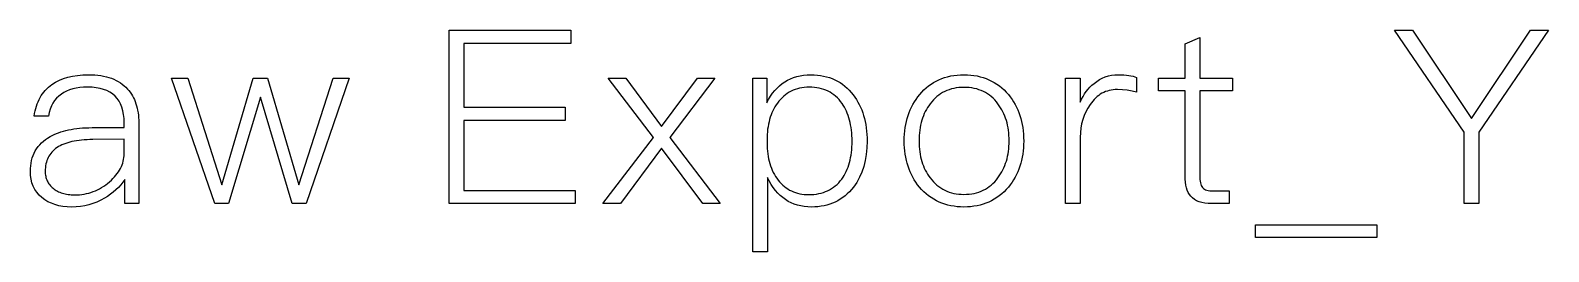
# Model space of a CAD drawing. Extents: x -100 to 100, y -100 to 100.
# Drawn here: x -71.03 to -42.38, y -50.15 to -45.97 of the extents above; entities that cross this region are included whole.
import ezdxf

# ---------------------------------------------------------------- set-up
doc = ezdxf.new("R2010")
doc.units = 0
doc.header["$MEASUREMENT"] = 0
doc.layers.get('0').update_dxf_attribs({"linetype": 'CONTINUOUS'})

msp = doc.modelspace()

# ---------------------------------------------------------------- linework, layer by layer
for points in [[(-63.129478, -45.972148), (-60.831836, -45.972148), (-60.831836, -45.972148), (-60.831836, -46.219795), (-60.831836, -46.219795), (-62.849731, -46.219795), (-62.849731, -46.219795), (-62.849731, -47.425942), (-62.849731, -47.425942), (-60.941909, -47.425942), (-60.941909, -47.425942), (-60.941909, -47.678179), (-60.941909, -47.678179), (-62.849731, -47.678179), (-62.849731, -47.678179), (-62.849731, -48.998979), (-62.849731, -48.998979), (-60.753877, -48.998979), (-60.753877, -48.998979), (-60.753877, -49.246631), (-60.753877, -49.246631), (-63.129478, -49.246631), (-63.129478, -49.246631), (-63.129478, -45.972148)], [(-48.963018, -46.109727), (-48.963018, -46.87561), (-48.963018, -46.87561), (-48.343901, -46.87561), (-48.343901, -46.87561), (-48.343901, -47.114087), (-48.343901, -47.114087), (-48.963018, -47.114087), (-48.963018, -47.114087), (-48.963018, -48.719229), (-48.963018, -48.719229), (-48.962163, -48.756851), (-48.962163, -48.756851), (-48.95958, -48.791743), (-48.95958, -48.791743), (-48.955278, -48.823921), (-48.955278, -48.823921), (-48.949263, -48.853374), (-48.949263, -48.853374), (-48.941523, -48.880103), (-48.941523, -48.880103), (-48.932065, -48.904106), (-48.932065, -48.904106), (-48.920889, -48.925391), (-48.920889, -48.925391), (-48.907988, -48.94395), (-48.907988, -48.94395), (-48.892725, -48.958994), (-48.892725, -48.958994), (-48.874453, -48.972041), (-48.874453, -48.972041), (-48.853169, -48.983076), (-48.853169, -48.983076), (-48.828877, -48.9921), (-48.828877, -48.9921), (-48.801577, -48.999121), (-48.801577, -48.999121), (-48.77126, -49.004136), (-48.77126, -49.004136), (-48.737944, -49.007148), (-48.737944, -49.007148), (-48.701611, -49.008145), (-48.701611, -49.008145), (-48.403521, -49.008145), (-48.403521, -49.008145), (-48.403521, -49.246631), (-48.403521, -49.246631), (-48.738301, -49.246631), (-48.738301, -49.246631), (-48.804653, -49.244409), (-48.804653, -49.244409), (-48.866138, -49.237744), (-48.866138, -49.237744), (-48.922749, -49.226636), (-48.922749, -49.226636), (-48.974482, -49.211084), (-48.974482, -49.211084), (-49.021348, -49.191094), (-49.021348, -49.191094), (-49.06334, -49.166655), (-49.06334, -49.166655), (-49.100464, -49.137778), (-49.100464, -49.137778), (-49.13271, -49.104458), (-49.13271, -49.104458), (-49.157432, -49.072354), (-49.157432, -49.072354), (-49.178857, -49.035669), (-49.178857, -49.035669), (-49.196982, -48.994395), (-49.196982, -48.994395), (-49.211816, -48.948535), (-49.211816, -48.948535), (-49.223354, -48.898086), (-49.223354, -48.898086), (-49.231597, -48.843057), (-49.231597, -48.843057), (-49.236538, -48.783438), (-49.236538, -48.783438), (-49.238188, -48.719229), (-49.238188, -48.719229), (-49.238188, -47.114087), (-49.238188, -47.114087), (-49.742656, -47.114087), (-49.742656, -47.114087), (-49.742656, -46.87561), (-49.742656, -46.87561), (-49.238188, -46.87561), (-49.238188, -46.87561), (-49.238188, -46.22438), (-49.238188, -46.22438), (-48.963018, -46.109727)], [(-45.288638, -45.972148), (-44.944678, -45.972148), (-44.944678, -45.972148), (-43.830259, -47.636909), (-43.830259, -47.636909), (-42.72042, -45.972148), (-42.72042, -45.972148), (-42.37646, -45.972148), (-42.37646, -45.972148), (-43.692666, -47.898306), (-43.692666, -47.898306), (-43.692666, -49.246631), (-43.692666, -49.246631), (-43.972427, -49.246631), (-43.972427, -49.246631), (-43.972427, -47.898306), (-43.972427, -47.898306), (-45.288638, -45.972148)], [(-69.938013, -46.811411), (-69.876543, -46.812466), (-69.876543, -46.812466), (-69.817119, -46.815635), (-69.817119, -46.815635), (-69.759741, -46.820923), (-69.759741, -46.820923), (-69.704404, -46.82832), (-69.704404, -46.82832), (-69.651104, -46.837827), (-69.651104, -46.837827), (-69.599854, -46.849458), (-69.599854, -46.849458), (-69.55064, -46.863198), (-69.55064, -46.863198), (-69.503472, -46.879053), (-69.503472, -46.879053), (-69.458345, -46.897021), (-69.458345, -46.897021), (-69.415264, -46.917104), (-69.415264, -46.917104), (-69.374219, -46.939297), (-69.374219, -46.939297), (-69.335225, -46.963608), (-69.335225, -46.963608), (-69.298262, -46.990029), (-69.298262, -46.990029), (-69.263345, -47.018574), (-69.263345, -47.018574), (-69.230474, -47.049224), (-69.230474, -47.049224), (-69.199639, -47.081992), (-69.199639, -47.081992), (-69.174097, -47.111885), (-69.174097, -47.111885), (-69.150195, -47.14311), (-69.150195, -47.14311), (-69.127949, -47.175659), (-69.127949, -47.175659), (-69.107349, -47.209536), (-69.107349, -47.209536), (-69.088394, -47.244736), (-69.088394, -47.244736), (-69.071084, -47.281265), (-69.071084, -47.281265), (-69.05543, -47.319116), (-69.05543, -47.319116), (-69.041416, -47.358296), (-69.041416, -47.358296), (-69.029058, -47.398799), (-69.029058, -47.398799), (-69.01834, -47.440635), (-69.01834, -47.440635), (-69.009282, -47.483789), (-69.009282, -47.483789), (-69.00186, -47.528276), (-69.00186, -47.528276), (-68.996094, -47.574082), (-68.996094, -47.574082), (-68.991973, -47.621211), (-68.991973, -47.621211), (-68.989502, -47.669673), (-68.989502, -47.669673), (-68.988682, -47.719458), (-68.988682, -47.719458), (-68.988682, -49.246631), (-68.988682, -49.246631), (-69.250093, -49.246631), (-69.250093, -49.246631), (-69.250093, -48.792607), (-69.250093, -48.792607), (-69.288208, -48.844277), (-69.288208, -48.844277), (-69.329204, -48.893789), (-69.329204, -48.893789), (-69.373057, -48.941157), (-69.373057, -48.941157), (-69.41978, -48.986377), (-69.41978, -48.986377), (-69.46936, -49.029438), (-69.46936, -49.029438), (-69.521816, -49.070356), (-69.521816, -49.070356), (-69.577134, -49.109126), (-69.577134, -49.109126), (-69.635317, -49.145737), (-69.635317, -49.145737), (-69.706196, -49.184434), (-69.706196, -49.184434), (-69.778926, -49.217969), (-69.778926, -49.217969), (-69.853521, -49.246343), (-69.853521, -49.246343), (-69.92998, -49.269565), (-69.92998, -49.269565), (-70.008306, -49.287617), (-70.008306, -49.287617), (-70.088491, -49.300522), (-70.088491, -49.300522), (-70.170537, -49.308262), (-70.170537, -49.308262), (-70.254453, -49.31084), (-70.254453, -49.31084), (-70.339507, -49.308047), (-70.339507, -49.308047), (-70.420405, -49.299658), (-70.420405, -49.299658), (-70.497153, -49.285688), (-70.497153, -49.285688), (-70.569736, -49.266123), (-70.569736, -49.266123), (-70.638174, -49.240967), (-70.638174, -49.240967), (-70.702456, -49.210229), (-70.702456, -49.210229), (-70.762573, -49.173901), (-70.762573, -49.173901), (-70.818535, -49.131982), (-70.818535, -49.131982), (-70.869058, -49.08418), (-70.869058, -49.08418), (-70.912847, -49.032515), (-70.912847, -49.032515), (-70.949888, -48.976982), (-70.949888, -48.976982), (-70.9802, -48.917578), (-70.9802, -48.917578), (-71.003779, -48.854297), (-71.003779, -48.854297), (-71.02062, -48.787153), (-71.02062, -48.787153), (-71.030723, -48.716143), (-71.030723, -48.716143), (-71.034087, -48.641255), (-71.034087, -48.641255), (-71.032637, -48.585474), (-71.032637, -48.585474), (-71.028286, -48.531621), (-71.028286, -48.531621), (-71.02103, -48.479707), (-71.02103, -48.479707), (-71.010874, -48.429727), (-71.010874, -48.429727), (-70.997813, -48.38168), (-70.997813, -48.38168), (-70.981851, -48.335566), (-70.981851, -48.335566), (-70.962988, -48.291392), (-70.962988, -48.291392), (-70.941216, -48.249146), (-70.941216, -48.249146), (-70.916548, -48.208838), (-70.916548, -48.208838), (-70.888979, -48.170469), (-70.888979, -48.170469), (-70.858511, -48.134028), (-70.858511, -48.134028), (-70.825132, -48.099526), (-70.825132, -48.099526), (-70.788853, -48.066958), (-70.788853, -48.066958), (-70.749678, -48.036323), (-70.749678, -48.036323), (-70.707588, -48.007622), (-70.707588, -48.007622), (-70.662612, -47.980859), (-70.662612, -47.980859), (-70.624575, -47.960313), (-70.624575, -47.960313), (-70.585005, -47.941089), (-70.585005, -47.941089), (-70.543892, -47.923193), (-70.543892, -47.923193), (-70.50124, -47.906621), (-70.50124, -47.906621), (-70.457041, -47.891377), (-70.457041, -47.891377), (-70.411309, -47.877461), (-70.411309, -47.877461), (-70.364038, -47.864868), (-70.364038, -47.864868), (-70.31522, -47.853599), (-70.31522, -47.853599), (-70.264863, -47.843657), (-70.264863, -47.843657), (-70.212959, -47.835039), (-70.212959, -47.835039), (-70.159526, -47.827749), (-70.159526, -47.827749), (-70.104546, -47.821782), (-70.104546, -47.821782), (-70.048027, -47.817139), (-70.048027, -47.817139), (-69.989966, -47.813833), (-69.989966, -47.813833), (-69.930361, -47.811846), (-69.930361, -47.811846), (-69.869219, -47.811182), (-69.869219, -47.811182), (-69.263853, -47.806592), (-69.263853, -47.806592), (-69.263853, -47.719458), (-69.263853, -47.719458), (-69.266533, -47.637822), (-69.266533, -47.637822), (-69.274595, -47.56145), (-69.274595, -47.56145), (-69.288032, -47.490352), (-69.288032, -47.490352), (-69.306841, -47.424517), (-69.306841, -47.424517), (-69.331025, -47.363945), (-69.331025, -47.363945), (-69.360586, -47.308647), (-69.360586, -47.308647), (-69.395518, -47.258608), (-69.395518, -47.258608), (-69.435825, -47.213838), (-69.435825, -47.213838), (-69.481509, -47.174336), (-69.481509, -47.174336), (-69.532563, -47.140098), (-69.532563, -47.140098), (-69.588994, -47.111133), (-69.588994, -47.111133), (-69.650801, -47.087432), (-69.650801, -47.087432), (-69.717979, -47.068999), (-69.717979, -47.068999), (-69.790537, -47.055835), (-69.790537, -47.055835), (-69.868467, -47.047935), (-69.868467, -47.047935), (-69.951772, -47.045298), (-69.951772, -47.045298), (-70.02873, -47.047378), (-70.02873, -47.047378), (-70.101387, -47.053613), (-70.101387, -47.053613), (-70.169756, -47.063999), (-70.169756, -47.063999), (-70.233813, -47.07855), (-70.233813, -47.07855), (-70.293574, -47.097251), (-70.293574, -47.097251), (-70.349038, -47.120107), (-70.349038, -47.120107), (-70.40021, -47.147119), (-70.40021, -47.147119), (-70.44707, -47.178291), (-70.44707, -47.178291), (-70.49501, -47.213828), (-70.49501, -47.213828), (-70.537925, -47.25396), (-70.537925, -47.25396), (-70.575835, -47.298677), (-70.575835, -47.298677), (-70.608726, -47.347979), (-70.608726, -47.347979), (-70.636602, -47.40187), (-70.636602, -47.40187), (-70.659458, -47.460342), (-70.659458, -47.460342), (-70.677305, -47.523394), (-70.677305, -47.523394), (-70.690132, -47.59104), (-70.690132, -47.59104), (-70.960708, -47.59104), (-70.960708, -47.59104), (-70.952954, -47.541953), (-70.952954, -47.541953), (-70.943438, -47.494448), (-70.943438, -47.494448), (-70.932173, -47.448516), (-70.932173, -47.448516), (-70.91915, -47.404155), (-70.91915, -47.404155), (-70.904365, -47.361382), (-70.904365, -47.361382), (-70.887832, -47.320171), (-70.887832, -47.320171), (-70.869541, -47.280552), (-70.869541, -47.280552), (-70.849502, -47.2425), (-70.849502, -47.2425), (-70.82769, -47.206021), (-70.82769, -47.206021), (-70.804136, -47.171133), (-70.804136, -47.171133), (-70.778823, -47.137803), (-70.778823, -47.137803), (-70.751758, -47.106064), (-70.751758, -47.106064), (-70.72293, -47.075898), (-70.72293, -47.075898), (-70.692344, -47.0473), (-70.692344, -47.0473), (-70.66001, -47.020288), (-70.66001, -47.020288), (-70.625918, -46.994849), (-70.625918, -46.994849), (-70.558994, -46.951851), (-70.558994, -46.951851), (-70.486621, -46.914595), (-70.486621, -46.914595), (-70.408799, -46.883062), (-70.408799, -46.883062), (-70.325532, -46.857266), (-70.325532, -46.857266), (-70.236816, -46.837202), (-70.236816, -46.837202), (-70.142666, -46.822876), (-70.142666, -46.822876), (-70.043057, -46.814277), (-70.043057, -46.814277), (-69.938013, -46.811411)], [(-68.371401, -46.87561), (-68.064131, -46.87561), (-68.064131, -46.87561), (-67.42207, -48.893496), (-67.42207, -48.893496), (-66.825884, -46.87561), (-66.825884, -46.87561), (-66.559888, -46.87561), (-66.559888, -46.87561), (-65.963687, -48.893496), (-65.963687, -48.893496), (-65.317051, -46.87561), (-65.317051, -46.87561), (-65.01437, -46.87561), (-65.01437, -46.87561), (-65.826108, -49.246631), (-65.826108, -49.246631), (-66.092095, -49.246631), (-66.092095, -49.246631), (-66.688301, -47.23333), (-66.688301, -47.23333), (-67.293657, -49.246631), (-67.293657, -49.246631), (-67.555068, -49.246631), (-67.555068, -49.246631), (-68.371401, -46.87561)], [(-60.127432, -46.87561), (-59.797227, -46.87561), (-59.797227, -46.87561), (-59.118481, -47.788247), (-59.118481, -47.788247), (-58.439741, -46.87561), (-58.439741, -46.87561), (-58.114121, -46.87561), (-58.114121, -46.87561), (-58.962549, -47.994619), (-58.962549, -47.994619), (-58.013228, -49.246631), (-58.013228, -49.246631), (-58.343428, -49.246631), (-58.343428, -49.246631), (-59.118481, -48.201001), (-59.118481, -48.201001), (-59.89812, -49.246631), (-59.89812, -49.246631), (-60.22832, -49.246631), (-60.22832, -49.246631), (-59.274409, -47.994619), (-59.274409, -47.994619), (-60.127432, -46.87561)], [(-56.299858, -46.811411), (-56.237622, -46.8129), (-56.237622, -46.8129), (-56.177041, -46.817354), (-56.177041, -46.817354), (-56.118101, -46.82479), (-56.118101, -46.82479), (-56.060811, -46.8352), (-56.060811, -46.8352), (-56.005171, -46.848579), (-56.005171, -46.848579), (-55.951177, -46.864937), (-55.951177, -46.864937), (-55.898828, -46.884268), (-55.898828, -46.884268), (-55.848135, -46.906567), (-55.848135, -46.906567), (-55.799082, -46.931846), (-55.799082, -46.931846), (-55.75168, -46.960093), (-55.75168, -46.960093), (-55.705928, -46.991318), (-55.705928, -46.991318), (-55.661821, -47.025518), (-55.661821, -47.025518), (-55.61936, -47.062686), (-55.61936, -47.062686), (-55.578555, -47.102837), (-55.578555, -47.102837), (-55.53939, -47.145957), (-55.53939, -47.145957), (-55.50188, -47.192051), (-55.50188, -47.192051), (-55.470225, -47.235781), (-55.470225, -47.235781), (-55.44061, -47.280977), (-55.44061, -47.280977), (-55.413042, -47.327646), (-55.413042, -47.327646), (-55.38751, -47.375781), (-55.38751, -47.375781), (-55.364028, -47.425391), (-55.364028, -47.425391), (-55.342583, -47.476465), (-55.342583, -47.476465), (-55.323179, -47.529004), (-55.323179, -47.529004), (-55.305825, -47.583022), (-55.305825, -47.583022), (-55.290503, -47.638496), (-55.290503, -47.638496), (-55.277227, -47.695449), (-55.277227, -47.695449), (-55.265996, -47.753872), (-55.265996, -47.753872), (-55.256807, -47.81376), (-55.256807, -47.81376), (-55.249658, -47.875112), (-55.249658, -47.875112), (-55.244556, -47.937939), (-55.244556, -47.937939), (-55.241489, -48.002236), (-55.241489, -48.002236), (-55.240469, -48.068003), (-55.240469, -48.068003), (-55.244482, -48.194907), (-55.244482, -48.194907), (-55.256519, -48.316509), (-55.256519, -48.316509), (-55.276582, -48.432813), (-55.276582, -48.432813), (-55.304678, -48.543809), (-55.304678, -48.543809), (-55.340791, -48.649507), (-55.340791, -48.649507), (-55.384932, -48.749893), (-55.384932, -48.749893), (-55.437104, -48.844985), (-55.437104, -48.844985), (-55.4973, -48.934771), (-55.4973, -48.934771), (-55.53479, -48.980313), (-55.53479, -48.980313), (-55.573901, -49.022915), (-55.573901, -49.022915), (-55.614619, -49.062573), (-55.614619, -49.062573), (-55.656953, -49.099297), (-55.656953, -49.099297), (-55.700894, -49.133086), (-55.700894, -49.133086), (-55.74645, -49.163936), (-55.74645, -49.163936), (-55.793623, -49.191846), (-55.793623, -49.191846), (-55.842397, -49.216821), (-55.842397, -49.216821), (-55.892793, -49.238853), (-55.892793, -49.238853), (-55.9448, -49.257954), (-55.9448, -49.257954), (-55.998418, -49.274111), (-55.998418, -49.274111), (-56.053647, -49.287334), (-56.053647, -49.287334), (-56.110488, -49.297617), (-56.110488, -49.297617), (-56.168945, -49.304961), (-56.168945, -49.304961), (-56.229009, -49.309375), (-56.229009, -49.309375), (-56.290688, -49.31084), (-56.290688, -49.31084), (-56.360571, -49.308652), (-56.360571, -49.308652), (-56.428057, -49.302095), (-56.428057, -49.302095), (-56.49314, -49.291172), (-56.49314, -49.291172), (-56.555825, -49.275869), (-56.555825, -49.275869), (-56.616108, -49.256196), (-56.616108, -49.256196), (-56.673989, -49.232153), (-56.673989, -49.232153), (-56.729468, -49.203745), (-56.729468, -49.203745), (-56.782549, -49.170957), (-56.782549, -49.170957), (-56.833232, -49.133809), (-56.833232, -49.133809), (-56.881514, -49.09228), (-56.881514, -49.09228), (-56.927393, -49.046382), (-56.927393, -49.046382), (-56.970874, -48.996113), (-56.970874, -48.996113), (-57.011948, -48.94147), (-57.011948, -48.94147), (-57.050625, -48.882461), (-57.050625, -48.882461), (-57.086904, -48.819082), (-57.086904, -48.819082), (-57.120776, -48.751333), (-57.120776, -48.751333), (-57.120776, -50.154678), (-57.120776, -50.154678), (-57.395952, -50.154678), (-57.395952, -50.154678), (-57.395952, -46.87561), (-57.395952, -46.87561), (-57.134541, -46.87561), (-57.134541, -46.87561), (-57.134541, -47.343389), (-57.134541, -47.343389), (-57.100645, -47.27897), (-57.100645, -47.27897), (-57.064312, -47.218711), (-57.064312, -47.218711), (-57.025542, -47.162598), (-57.025542, -47.162598), (-56.984341, -47.110645), (-56.984341, -47.110645), (-56.940703, -47.062852), (-56.940703, -47.062852), (-56.894624, -47.019214), (-56.894624, -47.019214), (-56.846108, -46.979731), (-56.846108, -46.979731), (-56.795161, -46.944404), (-56.795161, -46.944404), (-56.741772, -46.913237), (-56.741772, -46.913237), (-56.685952, -46.886221), (-56.685952, -46.886221), (-56.627695, -46.863364), (-56.627695, -46.863364), (-56.567002, -46.844663), (-56.567002, -46.844663), (-56.503867, -46.830112), (-56.503867, -46.830112), (-56.438306, -46.819727), (-56.438306, -46.819727), (-56.370298, -46.813486), (-56.370298, -46.813486), (-56.299858, -46.811411)], [(-53.412446, -46.811411), (-53.347905, -46.812876), (-53.347905, -46.812876), (-53.284971, -46.81729), (-53.284971, -46.81729), (-53.223652, -46.824629), (-53.223652, -46.824629), (-53.16394, -46.834917), (-53.16394, -46.834917), (-53.105845, -46.848135), (-53.105845, -46.848135), (-53.049365, -46.864292), (-53.049365, -46.864292), (-52.994487, -46.883389), (-52.994487, -46.883389), (-52.941235, -46.90542), (-52.941235, -46.90542), (-52.889585, -46.930396), (-52.889585, -46.930396), (-52.839551, -46.958306), (-52.839551, -46.958306), (-52.791128, -46.98916), (-52.791128, -46.98916), (-52.744316, -47.022939), (-52.744316, -47.022939), (-52.699121, -47.059663), (-52.699121, -47.059663), (-52.655532, -47.099331), (-52.655532, -47.099331), (-52.61356, -47.141934), (-52.61356, -47.141934), (-52.573198, -47.187471), (-52.573198, -47.187471), (-52.538213, -47.231733), (-52.538213, -47.231733), (-52.505483, -47.277397), (-52.505483, -47.277397), (-52.47501, -47.324458), (-52.47501, -47.324458), (-52.446792, -47.372915), (-52.446792, -47.372915), (-52.42083, -47.422773), (-52.42083, -47.422773), (-52.397134, -47.474028), (-52.397134, -47.474028), (-52.375688, -47.52668), (-52.375688, -47.52668), (-52.356499, -47.580728), (-52.356499, -47.580728), (-52.33957, -47.636167), (-52.33957, -47.636167), (-52.324897, -47.693013), (-52.324897, -47.693013), (-52.312485, -47.75125), (-52.312485, -47.75125), (-52.302329, -47.810889), (-52.302329, -47.810889), (-52.294424, -47.871924), (-52.294424, -47.871924), (-52.288784, -47.934355), (-52.288784, -47.934355), (-52.2854, -47.998184), (-52.2854, -47.998184), (-52.284272, -48.063413), (-52.284272, -48.063413), (-52.2854, -48.127549), (-52.2854, -48.127549), (-52.288784, -48.190386), (-52.288784, -48.190386), (-52.294424, -48.251943), (-52.294424, -48.251943), (-52.302329, -48.312212), (-52.302329, -48.312212), (-52.312485, -48.371182), (-52.312485, -48.371182), (-52.324897, -48.428862), (-52.324897, -48.428862), (-52.33957, -48.485264), (-52.33957, -48.485264), (-52.356499, -48.540371), (-52.356499, -48.540371), (-52.375688, -48.594175), (-52.375688, -48.594175), (-52.397134, -48.646704), (-52.397134, -48.646704), (-52.42083, -48.697939), (-52.42083, -48.697939), (-52.446792, -48.747881), (-52.446792, -48.747881), (-52.47501, -48.796543), (-52.47501, -48.796543), (-52.505483, -48.843906), (-52.505483, -48.843906), (-52.538213, -48.88998), (-52.538213, -48.88998), (-52.573198, -48.934771), (-52.573198, -48.934771), (-52.614097, -48.980313), (-52.614097, -48.980313), (-52.656533, -49.022915), (-52.656533, -49.022915), (-52.700518, -49.062573), (-52.700518, -49.062573), (-52.746035, -49.099297), (-52.746035, -49.099297), (-52.793096, -49.133086), (-52.793096, -49.133086), (-52.841699, -49.163936), (-52.841699, -49.163936), (-52.891841, -49.191846), (-52.891841, -49.191846), (-52.943525, -49.216821), (-52.943525, -49.216821), (-52.996748, -49.238853), (-52.996748, -49.238853), (-53.051514, -49.257954), (-53.051514, -49.257954), (-53.107817, -49.274111), (-53.107817, -49.274111), (-53.165664, -49.287334), (-53.165664, -49.287334), (-53.225049, -49.297617), (-53.225049, -49.297617), (-53.285977, -49.304961), (-53.285977, -49.304961), (-53.348442, -49.309375), (-53.348442, -49.309375), (-53.412446, -49.31084), (-53.412446, -49.31084), (-53.476455, -49.309375), (-53.476455, -49.309375), (-53.538926, -49.304961), (-53.538926, -49.304961), (-53.599854, -49.297617), (-53.599854, -49.297617), (-53.659238, -49.287334), (-53.659238, -49.287334), (-53.717085, -49.274111), (-53.717085, -49.274111), (-53.773394, -49.257954), (-53.773394, -49.257954), (-53.828159, -49.238853), (-53.828159, -49.238853), (-53.881382, -49.216821), (-53.881382, -49.216821), (-53.933062, -49.191846), (-53.933062, -49.191846), (-53.983203, -49.163936), (-53.983203, -49.163936), (-54.031807, -49.133086), (-54.031807, -49.133086), (-54.078867, -49.099297), (-54.078867, -49.099297), (-54.12439, -49.062573), (-54.12439, -49.062573), (-54.168369, -49.022915), (-54.168369, -49.022915), (-54.210811, -48.980313), (-54.210811, -48.980313), (-54.251709, -48.934771), (-54.251709, -48.934771), (-54.286694, -48.88998), (-54.286694, -48.88998), (-54.319429, -48.843906), (-54.319429, -48.843906), (-54.349897, -48.796543), (-54.349897, -48.796543), (-54.378115, -48.747881), (-54.378115, -48.747881), (-54.404072, -48.697939), (-54.404072, -48.697939), (-54.427778, -48.646704), (-54.427778, -48.646704), (-54.449219, -48.594175), (-54.449219, -48.594175), (-54.468403, -48.540371), (-54.468403, -48.540371), (-54.485337, -48.485264), (-54.485337, -48.485264), (-54.500005, -48.428862), (-54.500005, -48.428862), (-54.512422, -48.371182), (-54.512422, -48.371182), (-54.522583, -48.312212), (-54.522583, -48.312212), (-54.530479, -48.251943), (-54.530479, -48.251943), (-54.536123, -48.190386), (-54.536123, -48.190386), (-54.539507, -48.127549), (-54.539507, -48.127549), (-54.54064, -48.063413), (-54.54064, -48.063413), (-54.539492, -47.998184), (-54.539492, -47.998184), (-54.53605, -47.934355), (-54.53605, -47.934355), (-54.530317, -47.871924), (-54.530317, -47.871924), (-54.522295, -47.810889), (-54.522295, -47.810889), (-54.511978, -47.75125), (-54.511978, -47.75125), (-54.49936, -47.693013), (-54.49936, -47.693013), (-54.484458, -47.636167), (-54.484458, -47.636167), (-54.467261, -47.580728), (-54.467261, -47.580728), (-54.447769, -47.52668), (-54.447769, -47.52668), (-54.425986, -47.474028), (-54.425986, -47.474028), (-54.401909, -47.422773), (-54.401909, -47.422773), (-54.375537, -47.372915), (-54.375537, -47.372915), (-54.346875, -47.324458), (-54.346875, -47.324458), (-54.315918, -47.277397), (-54.315918, -47.277397), (-54.282671, -47.231733), (-54.282671, -47.231733), (-54.247129, -47.187471), (-54.247129, -47.187471), (-54.207856, -47.141934), (-54.207856, -47.141934), (-54.16687, -47.099331), (-54.16687, -47.099331), (-54.12416, -47.059663), (-54.12416, -47.059663), (-54.079731, -47.022939), (-54.079731, -47.022939), (-54.033584, -46.98916), (-54.033584, -46.98916), (-53.985718, -46.958306), (-53.985718, -46.958306), (-53.936133, -46.930396), (-53.936133, -46.930396), (-53.884824, -46.90542), (-53.884824, -46.90542), (-53.831797, -46.883389), (-53.831797, -46.883389), (-53.777051, -46.864292), (-53.777051, -46.864292), (-53.720581, -46.848135), (-53.720581, -46.848135), (-53.662397, -46.834917), (-53.662397, -46.834917), (-53.602485, -46.824629), (-53.602485, -46.824629), (-53.540864, -46.81729), (-53.540864, -46.81729), (-53.477515, -46.812876), (-53.477515, -46.812876), (-53.412446, -46.811411)], [(-50.497529, -46.811411), (-50.443999, -46.812197), (-50.443999, -46.812197), (-50.393481, -46.814561), (-50.393481, -46.814561), (-50.345967, -46.818501), (-50.345967, -46.818501), (-50.30147, -46.824014), (-50.30147, -46.824014), (-50.25998, -46.831108), (-50.25998, -46.831108), (-50.221499, -46.83978), (-50.221499, -46.83978), (-50.18603, -46.850024), (-50.18603, -46.850024), (-50.153569, -46.861851), (-50.153569, -46.861851), (-50.153569, -47.141611), (-50.153569, -47.141611), (-50.239844, -47.119536), (-50.239844, -47.119536), (-50.328984, -47.10377), (-50.328984, -47.10377), (-50.420996, -47.094307), (-50.420996, -47.094307), (-50.515869, -47.091157), (-50.515869, -47.091157), (-50.556035, -47.092266), (-50.556035, -47.092266), (-50.595122, -47.095605), (-50.595122, -47.095605), (-50.63314, -47.101157), (-50.63314, -47.101157), (-50.670078, -47.108936), (-50.670078, -47.108936), (-50.705942, -47.118926), (-50.705942, -47.118926), (-50.740732, -47.131143), (-50.740732, -47.131143), (-50.774448, -47.145581), (-50.774448, -47.145581), (-50.80709, -47.162241), (-50.80709, -47.162241), (-50.838652, -47.181128), (-50.838652, -47.181128), (-50.869146, -47.202231), (-50.869146, -47.202231), (-50.89856, -47.225557), (-50.89856, -47.225557), (-50.926899, -47.251099), (-50.926899, -47.251099), (-50.954165, -47.278867), (-50.954165, -47.278867), (-50.980361, -47.308853), (-50.980361, -47.308853), (-51.005474, -47.341064), (-51.005474, -47.341064), (-51.029517, -47.375498), (-51.029517, -47.375498), (-51.073589, -47.441348), (-51.073589, -47.441348), (-51.111782, -47.510498), (-51.111782, -47.510498), (-51.144097, -47.582944), (-51.144097, -47.582944), (-51.170537, -47.658691), (-51.170537, -47.658691), (-51.191108, -47.737725), (-51.191108, -47.737725), (-51.205796, -47.820063), (-51.205796, -47.820063), (-51.214609, -47.905693), (-51.214609, -47.905693), (-51.217549, -47.994619), (-51.217549, -47.994619), (-51.217549, -49.246631), (-51.217549, -49.246631), (-51.49272, -49.246631), (-51.49272, -49.246631), (-51.49272, -46.87561), (-51.49272, -46.87561), (-51.217549, -46.87561), (-51.217549, -46.87561), (-51.217549, -47.329644), (-51.217549, -47.329644), (-51.192397, -47.274961), (-51.192397, -47.274961), (-51.165093, -47.223291), (-51.165093, -47.223291), (-51.13564, -47.174639), (-51.13564, -47.174639), (-51.104043, -47.128989), (-51.104043, -47.128989), (-51.070293, -47.086357), (-51.070293, -47.086357), (-51.03439, -47.046729), (-51.03439, -47.046729), (-50.996343, -47.010117), (-50.996343, -47.010117), (-50.956138, -46.976509), (-50.956138, -46.976509), (-50.906836, -46.937817), (-50.906836, -46.937817), (-50.855244, -46.904272), (-50.855244, -46.904272), (-50.801357, -46.875903), (-50.801357, -46.875903), (-50.745176, -46.852686), (-50.745176, -46.852686), (-50.686704, -46.834624), (-50.686704, -46.834624), (-50.625937, -46.821729), (-50.625937, -46.821729), (-50.562881, -46.813989), (-50.562881, -46.813989), (-50.497529, -46.811411)], [(-56.331968, -47.045298), (-56.379458, -47.046484), (-56.379458, -47.046484), (-56.425625, -47.050029), (-56.425625, -47.050029), (-56.470464, -47.055938), (-56.470464, -47.055938), (-56.513979, -47.064214), (-56.513979, -47.064214), (-56.556167, -47.074854), (-56.556167, -47.074854), (-56.597026, -47.087861), (-56.597026, -47.087861), (-56.636567, -47.103232), (-56.636567, -47.103232), (-56.67478, -47.120967), (-56.67478, -47.120967), (-56.71166, -47.141069), (-56.71166, -47.141069), (-56.747227, -47.16353), (-56.747227, -47.16353), (-56.78146, -47.188364), (-56.78146, -47.188364), (-56.81437, -47.215557), (-56.81437, -47.215557), (-56.845952, -47.245117), (-56.845952, -47.245117), (-56.876211, -47.277041), (-56.876211, -47.277041), (-56.905142, -47.311328), (-56.905142, -47.311328), (-56.932749, -47.347979), (-56.932749, -47.347979), (-56.956631, -47.381895), (-56.956631, -47.381895), (-56.978965, -47.417129), (-56.978965, -47.417129), (-56.999766, -47.453696), (-56.999766, -47.453696), (-57.019023, -47.491582), (-57.019023, -47.491582), (-57.036743, -47.530801), (-57.036743, -47.530801), (-57.05292, -47.571338), (-57.05292, -47.571338), (-57.067554, -47.613203), (-57.067554, -47.613203), (-57.080649, -47.656396), (-57.080649, -47.656396), (-57.092207, -47.700913), (-57.092207, -47.700913), (-57.102217, -47.746753), (-57.102217, -47.746753), (-57.110688, -47.793926), (-57.110688, -47.793926), (-57.117622, -47.842422), (-57.117622, -47.842422), (-57.123018, -47.892241), (-57.123018, -47.892241), (-57.12687, -47.943389), (-57.12687, -47.943389), (-57.12918, -47.995859), (-57.12918, -47.995859), (-57.129951, -48.049658), (-57.129951, -48.049658), (-57.129951, -48.100098), (-57.129951, -48.100098), (-57.129126, -48.153364), (-57.129126, -48.153364), (-57.12665, -48.205366), (-57.12665, -48.205366), (-57.122534, -48.256123), (-57.122534, -48.256123), (-57.116763, -48.305615), (-57.116763, -48.305615), (-57.109351, -48.353857), (-57.109351, -48.353857), (-57.100283, -48.40085), (-57.100283, -48.40085), (-57.08957, -48.446587), (-57.08957, -48.446587), (-57.077207, -48.491069), (-57.077207, -48.491069), (-57.063198, -48.534297), (-57.063198, -48.534297), (-57.047544, -48.576274), (-57.047544, -48.576274), (-57.030239, -48.616992), (-57.030239, -48.616992), (-57.011284, -48.656455), (-57.011284, -48.656455), (-56.990684, -48.694668), (-56.990684, -48.694668), (-56.968433, -48.731626), (-56.968433, -48.731626), (-56.944536, -48.767329), (-56.944536, -48.767329), (-56.918989, -48.801777), (-56.918989, -48.801777), (-56.89147, -48.835098), (-56.89147, -48.835098), (-56.862808, -48.86627), (-56.862808, -48.86627), (-56.832998, -48.895293), (-56.832998, -48.895293), (-56.802041, -48.922158), (-56.802041, -48.922158), (-56.769937, -48.94688), (-56.769937, -48.94688), (-56.736689, -48.969453), (-56.736689, -48.969453), (-56.702295, -48.989878), (-56.702295, -48.989878), (-56.666748, -49.008145), (-56.666748, -49.008145), (-56.630059, -49.024268), (-56.630059, -49.024268), (-56.592227, -49.038247), (-56.592227, -49.038247), (-56.553242, -49.050068), (-56.553242, -49.050068), (-56.513115, -49.059741), (-56.513115, -49.059741), (-56.471841, -49.067266), (-56.471841, -49.067266), (-56.429419, -49.072637), (-56.429419, -49.072637), (-56.385854, -49.075864), (-56.385854, -49.075864), (-56.341138, -49.076938), (-56.341138, -49.076938), (-56.291943, -49.075791), (-56.291943, -49.075791), (-56.244116, -49.072354), (-56.244116, -49.072354), (-56.197642, -49.066616), (-56.197642, -49.066616), (-56.152539, -49.058594), (-56.152539, -49.058594), (-56.108789, -49.048276), (-56.108789, -49.048276), (-56.066406, -49.035669), (-56.066406, -49.035669), (-56.025376, -49.020762), (-56.025376, -49.020762), (-55.985713, -49.003564), (-55.985713, -49.003564), (-55.947417, -48.984072), (-55.947417, -48.984072), (-55.910474, -48.96229), (-55.910474, -48.96229), (-55.874897, -48.938213), (-55.874897, -48.938213), (-55.840679, -48.911841), (-55.840679, -48.911841), (-55.807827, -48.883179), (-55.807827, -48.883179), (-55.776333, -48.852222), (-55.776333, -48.852222), (-55.746196, -48.818975), (-55.746196, -48.818975), (-55.717427, -48.783428), (-55.717427, -48.783428), (-55.694102, -48.748926), (-55.694102, -48.748926), (-55.672285, -48.713066), (-55.672285, -48.713066), (-55.651968, -48.675835), (-55.651968, -48.675835), (-55.633159, -48.637251), (-55.633159, -48.637251), (-55.615854, -48.5973), (-55.615854, -48.5973), (-55.600049, -48.555991), (-55.600049, -48.555991), (-55.585757, -48.513315), (-55.585757, -48.513315), (-55.572964, -48.469282), (-55.572964, -48.469282), (-55.561675, -48.423892), (-55.561675, -48.423892), (-55.551899, -48.377134), (-55.551899, -48.377134), (-55.543618, -48.329019), (-55.543618, -48.329019), (-55.536846, -48.279531), (-55.536846, -48.279531), (-55.531582, -48.228696), (-55.531582, -48.228696), (-55.527817, -48.176489), (-55.527817, -48.176489), (-55.525562, -48.12293), (-55.525562, -48.12293), (-55.52481, -48.068003), (-55.52481, -48.068003), (-55.525542, -48.013076), (-55.525542, -48.013076), (-55.527749, -47.959507), (-55.527749, -47.959507), (-55.531421, -47.90731), (-55.531421, -47.90731), (-55.536563, -47.856465), (-55.536563, -47.856465), (-55.543174, -47.806987), (-55.543174, -47.806987), (-55.55125, -47.758862), (-55.55125, -47.758862), (-55.560801, -47.712109), (-55.560801, -47.712109), (-55.571816, -47.666714), (-55.571816, -47.666714), (-55.584302, -47.622681), (-55.584302, -47.622681), (-55.598257, -47.580005), (-55.598257, -47.580005), (-55.613682, -47.538696), (-55.613682, -47.538696), (-55.630576, -47.49875), (-55.630576, -47.49875), (-55.648936, -47.460161), (-55.648936, -47.460161), (-55.66877, -47.422939), (-55.66877, -47.422939), (-55.690068, -47.38707), (-55.690068, -47.38707), (-55.712837, -47.352568), (-55.712837, -47.352568), (-55.741055, -47.315361), (-55.741055, -47.315361), (-55.770669, -47.280552), (-55.770669, -47.280552), (-55.80168, -47.248149), (-55.80168, -47.248149), (-55.834087, -47.218135), (-55.834087, -47.218135), (-55.867891, -47.190532), (-55.867891, -47.190532), (-55.903091, -47.165327), (-55.903091, -47.165327), (-55.939692, -47.14252), (-55.939692, -47.14252), (-55.977686, -47.122114), (-55.977686, -47.122114), (-56.01708, -47.104111), (-56.01708, -47.104111), (-56.057876, -47.088511), (-56.057876, -47.088511), (-56.100063, -47.075308), (-56.100063, -47.075308), (-56.143647, -47.064507), (-56.143647, -47.064507), (-56.188633, -47.056104), (-56.188633, -47.056104), (-56.235015, -47.050103), (-56.235015, -47.050103), (-56.282793, -47.046499), (-56.282793, -47.046499), (-56.331968, -47.045298)], [(-53.412446, -47.049878), (-53.462769, -47.051094), (-53.462769, -47.051094), (-53.511694, -47.054751), (-53.511694, -47.054751), (-53.559224, -47.06084), (-53.559224, -47.06084), (-53.605352, -47.06937), (-53.605352, -47.06937), (-53.650083, -47.080337), (-53.650083, -47.080337), (-53.693423, -47.093735), (-53.693423, -47.093735), (-53.735356, -47.109575), (-53.735356, -47.109575), (-53.775898, -47.127842), (-53.775898, -47.127842), (-53.815039, -47.148555), (-53.815039, -47.148555), (-53.852788, -47.171704), (-53.852788, -47.171704), (-53.889136, -47.19728), (-53.889136, -47.19728), (-53.924087, -47.225303), (-53.924087, -47.225303), (-53.957642, -47.255757), (-53.957642, -47.255757), (-53.9898, -47.288647), (-53.9898, -47.288647), (-54.020557, -47.323979), (-54.020557, -47.323979), (-54.049917, -47.361738), (-54.049917, -47.361738), (-54.075464, -47.396191), (-54.075464, -47.396191), (-54.09936, -47.431895), (-54.09936, -47.431895), (-54.121611, -47.468848), (-54.121611, -47.468848), (-54.142217, -47.507061), (-54.142217, -47.507061), (-54.161167, -47.546528), (-54.161167, -47.546528), (-54.178472, -47.587246), (-54.178472, -47.587246), (-54.194131, -47.629224), (-54.194131, -47.629224), (-54.208135, -47.672451), (-54.208135, -47.672451), (-54.220498, -47.716929), (-54.220498, -47.716929), (-54.231211, -47.762661), (-54.231211, -47.762661), (-54.240273, -47.809653), (-54.240273, -47.809653), (-54.24769, -47.857896), (-54.24769, -47.857896), (-54.253462, -47.907397), (-54.253462, -47.907397), (-54.257583, -47.958145), (-54.257583, -47.958145), (-54.260054, -48.010146), (-54.260054, -48.010146), (-54.260879, -48.063413), (-54.260879, -48.063413), (-54.260054, -48.116108), (-54.260054, -48.116108), (-54.257583, -48.167603), (-54.257583, -48.167603), (-54.253462, -48.217871), (-54.253462, -48.217871), (-54.24769, -48.266919), (-54.24769, -48.266919), (-54.240273, -48.314751), (-54.240273, -48.314751), (-54.231211, -48.361367), (-54.231211, -48.361367), (-54.220498, -48.406763), (-54.220498, -48.406763), (-54.208135, -48.450938), (-54.208135, -48.450938), (-54.194131, -48.493901), (-54.194131, -48.493901), (-54.178472, -48.53564), (-54.178472, -48.53564), (-54.161167, -48.576162), (-54.161167, -48.576162), (-54.142217, -48.615464), (-54.142217, -48.615464), (-54.121611, -48.65355), (-54.121611, -48.65355), (-54.09936, -48.690425), (-54.09936, -48.690425), (-54.075464, -48.726069), (-54.075464, -48.726069), (-54.049917, -48.760498), (-54.049917, -48.760498), (-54.02002, -48.798262), (-54.02002, -48.798262), (-53.988794, -48.833594), (-53.988794, -48.833594), (-53.95625, -48.866479), (-53.95625, -48.866479), (-53.922368, -48.896938), (-53.922368, -48.896938), (-53.887168, -48.924961), (-53.887168, -48.924961), (-53.850645, -48.950537), (-53.850645, -48.950537), (-53.812793, -48.973687), (-53.812793, -48.973687), (-53.773613, -48.994395), (-53.773613, -48.994395), (-53.733105, -49.012666), (-53.733105, -49.012666), (-53.691274, -49.028511), (-53.691274, -49.028511), (-53.64812, -49.041904), (-53.64812, -49.041904), (-53.603638, -49.052871), (-53.603638, -49.052871), (-53.557827, -49.061396), (-53.557827, -49.061396), (-53.510693, -49.06749), (-53.510693, -49.06749), (-53.462231, -49.071143), (-53.462231, -49.071143), (-53.412446, -49.072363), (-53.412446, -49.072363), (-53.362109, -49.071143), (-53.362109, -49.071143), (-53.313135, -49.06749), (-53.313135, -49.06749), (-53.265518, -49.061396), (-53.265518, -49.061396), (-53.219258, -49.052871), (-53.219258, -49.052871), (-53.174365, -49.041904), (-53.174365, -49.041904), (-53.130835, -49.028511), (-53.130835, -49.028511), (-53.088667, -49.012666), (-53.088667, -49.012666), (-53.047856, -48.994395), (-53.047856, -48.994395), (-53.008413, -48.973687), (-53.008413, -48.973687), (-52.970322, -48.950537), (-52.970322, -48.950537), (-52.933599, -48.924961), (-52.933599, -48.924961), (-52.898237, -48.896938), (-52.898237, -48.896938), (-52.864233, -48.866479), (-52.864233, -48.866479), (-52.831592, -48.833594), (-52.831592, -48.833594), (-52.800317, -48.798262), (-52.800317, -48.798262), (-52.7704, -48.760498), (-52.7704, -48.760498), (-52.744854, -48.723921), (-52.744854, -48.723921), (-52.720957, -48.686406), (-52.720957, -48.686406), (-52.698706, -48.647964), (-52.698706, -48.647964), (-52.678105, -48.608584), (-52.678105, -48.608584), (-52.65915, -48.568276), (-52.65915, -48.568276), (-52.641846, -48.527041), (-52.641846, -48.527041), (-52.626187, -48.484868), (-52.626187, -48.484868), (-52.612178, -48.441768), (-52.612178, -48.441768), (-52.599819, -48.397734), (-52.599819, -48.397734), (-52.589102, -48.352764), (-52.589102, -48.352764), (-52.580039, -48.306865), (-52.580039, -48.306865), (-52.572622, -48.260039), (-52.572622, -48.260039), (-52.566855, -48.21228), (-52.566855, -48.21228), (-52.562734, -48.163584), (-52.562734, -48.163584), (-52.560264, -48.113965), (-52.560264, -48.113965), (-52.559438, -48.063413), (-52.559438, -48.063413), (-52.560264, -48.011221), (-52.560264, -48.011221), (-52.562734, -47.960146), (-52.562734, -47.960146), (-52.566855, -47.910186), (-52.566855, -47.910186), (-52.572622, -47.861338), (-52.572622, -47.861338), (-52.580039, -47.813594), (-52.580039, -47.813594), (-52.589102, -47.766963), (-52.589102, -47.766963), (-52.599819, -47.72144), (-52.599819, -47.72144), (-52.612178, -47.677031), (-52.612178, -47.677031), (-52.626187, -47.63373), (-52.626187, -47.63373), (-52.641846, -47.591543), (-52.641846, -47.591543), (-52.65915, -47.550469), (-52.65915, -47.550469), (-52.678105, -47.510498), (-52.678105, -47.510498), (-52.698706, -47.471641), (-52.698706, -47.471641), (-52.720957, -47.433896), (-52.720957, -47.433896), (-52.744854, -47.397266), (-52.744854, -47.397266), (-52.7704, -47.361738), (-52.7704, -47.361738), (-52.79978, -47.323979), (-52.79978, -47.323979), (-52.830591, -47.288647), (-52.830591, -47.288647), (-52.862837, -47.255757), (-52.862837, -47.255757), (-52.896519, -47.225303), (-52.896519, -47.225303), (-52.931631, -47.19728), (-52.931631, -47.19728), (-52.968174, -47.171704), (-52.968174, -47.171704), (-53.006152, -47.148555), (-53.006152, -47.148555), (-53.045566, -47.127842), (-53.045566, -47.127842), (-53.086411, -47.109575), (-53.086411, -47.109575), (-53.128691, -47.093735), (-53.128691, -47.093735), (-53.172397, -47.080337), (-53.172397, -47.080337), (-53.217539, -47.06937), (-53.217539, -47.06937), (-53.264121, -47.06084), (-53.264121, -47.06084), (-53.312129, -47.054751), (-53.312129, -47.054751), (-53.361572, -47.051094), (-53.361572, -47.051094), (-53.412446, -47.049878)], [(-69.263853, -48.031309), (-69.855459, -48.035898), (-69.855459, -48.035898), (-69.910767, -48.036763), (-69.910767, -48.036763), (-69.964307, -48.038779), (-69.964307, -48.038779), (-70.016099, -48.041953), (-70.016099, -48.041953), (-70.066133, -48.046284), (-70.066133, -48.046284), (-70.114409, -48.051772), (-70.114409, -48.051772), (-70.160933, -48.058413), (-70.160933, -48.058413), (-70.205703, -48.066216), (-70.205703, -48.066216), (-70.248716, -48.075161), (-70.248716, -48.075161), (-70.289976, -48.085273), (-70.289976, -48.085273), (-70.329473, -48.096538), (-70.329473, -48.096538), (-70.367217, -48.10895), (-70.367217, -48.10895), (-70.403213, -48.122524), (-70.403213, -48.122524), (-70.437446, -48.137256), (-70.437446, -48.137256), (-70.469922, -48.153149), (-70.469922, -48.153149), (-70.500649, -48.170186), (-70.500649, -48.170186), (-70.529609, -48.188379), (-70.529609, -48.188379), (-70.556826, -48.207729), (-70.556826, -48.207729), (-70.58228, -48.228242), (-70.58228, -48.228242), (-70.605977, -48.249907), (-70.605977, -48.249907), (-70.62793, -48.27272), (-70.62793, -48.27272), (-70.64812, -48.296699), (-70.64812, -48.296699), (-70.666553, -48.321826), (-70.666553, -48.321826), (-70.683228, -48.348115), (-70.683228, -48.348115), (-70.698149, -48.375557), (-70.698149, -48.375557), (-70.711313, -48.40415), (-70.711313, -48.40415), (-70.722729, -48.433901), (-70.722729, -48.433901), (-70.732383, -48.464814), (-70.732383, -48.464814), (-70.740283, -48.49687), (-70.740283, -48.49687), (-70.746431, -48.530093), (-70.746431, -48.530093), (-70.750815, -48.564463), (-70.750815, -48.564463), (-70.753457, -48.599995), (-70.753457, -48.599995), (-70.754326, -48.636685), (-70.754326, -48.636685), (-70.75374, -48.661045), (-70.75374, -48.661045), (-70.751963, -48.684834), (-70.751963, -48.684834), (-70.749009, -48.708052), (-70.749009, -48.708052), (-70.744873, -48.730693), (-70.744873, -48.730693), (-70.739551, -48.752769), (-70.739551, -48.752769), (-70.733047, -48.774263), (-70.733047, -48.774263), (-70.725366, -48.795186), (-70.725366, -48.795186), (-70.716499, -48.815542), (-70.716499, -48.815542), (-70.70645, -48.835313), (-70.70645, -48.835313), (-70.695215, -48.854521), (-70.695215, -48.854521), (-70.682803, -48.873149), (-70.682803, -48.873149), (-70.669204, -48.891211), (-70.669204, -48.891211), (-70.654424, -48.908696), (-70.654424, -48.908696), (-70.638462, -48.92561), (-70.638462, -48.92561), (-70.621318, -48.941948), (-70.621318, -48.941948), (-70.602988, -48.957705), (-70.602988, -48.957705), (-70.584214, -48.972705), (-70.584214, -48.972705), (-70.564585, -48.986733), (-70.564585, -48.986733), (-70.544087, -48.999785), (-70.544087, -48.999785), (-70.522734, -49.01188), (-70.522734, -49.01188), (-70.500522, -49.023008), (-70.500522, -49.023008), (-70.477446, -49.033164), (-70.477446, -49.033164), (-70.453516, -49.042354), (-70.453516, -49.042354), (-70.428721, -49.050576), (-70.428721, -49.050576), (-70.403071, -49.057832), (-70.403071, -49.057832), (-70.376553, -49.064116), (-70.376553, -49.064116), (-70.34918, -49.069434), (-70.34918, -49.069434), (-70.320947, -49.073794), (-70.320947, -49.073794), (-70.291855, -49.077178), (-70.291855, -49.077178), (-70.261904, -49.079595), (-70.261904, -49.079595), (-70.231094, -49.08104), (-70.231094, -49.08104), (-70.199424, -49.081528), (-70.199424, -49.081528), (-70.153311, -49.080557), (-70.153311, -49.080557), (-70.107842, -49.077661), (-70.107842, -49.077661), (-70.063018, -49.072822), (-70.063018, -49.072822), (-70.018843, -49.06605), (-70.018843, -49.06605), (-69.975308, -49.057344), (-69.975308, -49.057344), (-69.932422, -49.046704), (-69.932422, -49.046704), (-69.890181, -49.034126), (-69.890181, -49.034126), (-69.848584, -49.019619), (-69.848584, -49.019619), (-69.807627, -49.003169), (-69.807627, -49.003169), (-69.767319, -48.98479), (-69.767319, -48.98479), (-69.727661, -48.964478), (-69.727661, -48.964478), (-69.688643, -48.942222), (-69.688643, -48.942222), (-69.650264, -48.918037), (-69.650264, -48.918037), (-69.612539, -48.891924), (-69.612539, -48.891924), (-69.575459, -48.863867), (-69.575459, -48.863867), (-69.539019, -48.833877), (-69.539019, -48.833877), (-69.505698, -48.803335), (-69.505698, -48.803335), (-69.474526, -48.772471), (-69.474526, -48.772471), (-69.445508, -48.741279), (-69.445508, -48.741279), (-69.418633, -48.709771), (-69.418633, -48.709771), (-69.393911, -48.677935), (-69.393911, -48.677935), (-69.371333, -48.645781), (-69.371333, -48.645781), (-69.350913, -48.613301), (-69.350913, -48.613301), (-69.332646, -48.580498), (-69.332646, -48.580498), (-69.316523, -48.547373), (-69.316523, -48.547373), (-69.302544, -48.513926), (-69.302544, -48.513926), (-69.290718, -48.480161), (-69.290718, -48.480161), (-69.28105, -48.446064), (-69.28105, -48.446064), (-69.273525, -48.41165), (-69.273525, -48.41165), (-69.268154, -48.376919), (-69.268154, -48.376919), (-69.264927, -48.341865), (-69.264927, -48.341865), (-69.263853, -48.306479), (-69.263853, -48.306479), (-69.263853, -48.031309)], [(-47.910059, -49.650205), (-45.616997, -49.650205), (-45.616997, -49.650205), (-45.616997, -49.888691), (-45.616997, -49.888691), (-47.910059, -49.888691), (-47.910059, -49.888691), (-47.910059, -49.650205)]]:
    msp.add_lwpolyline(points)

doc.saveas('drawing.dxf')
